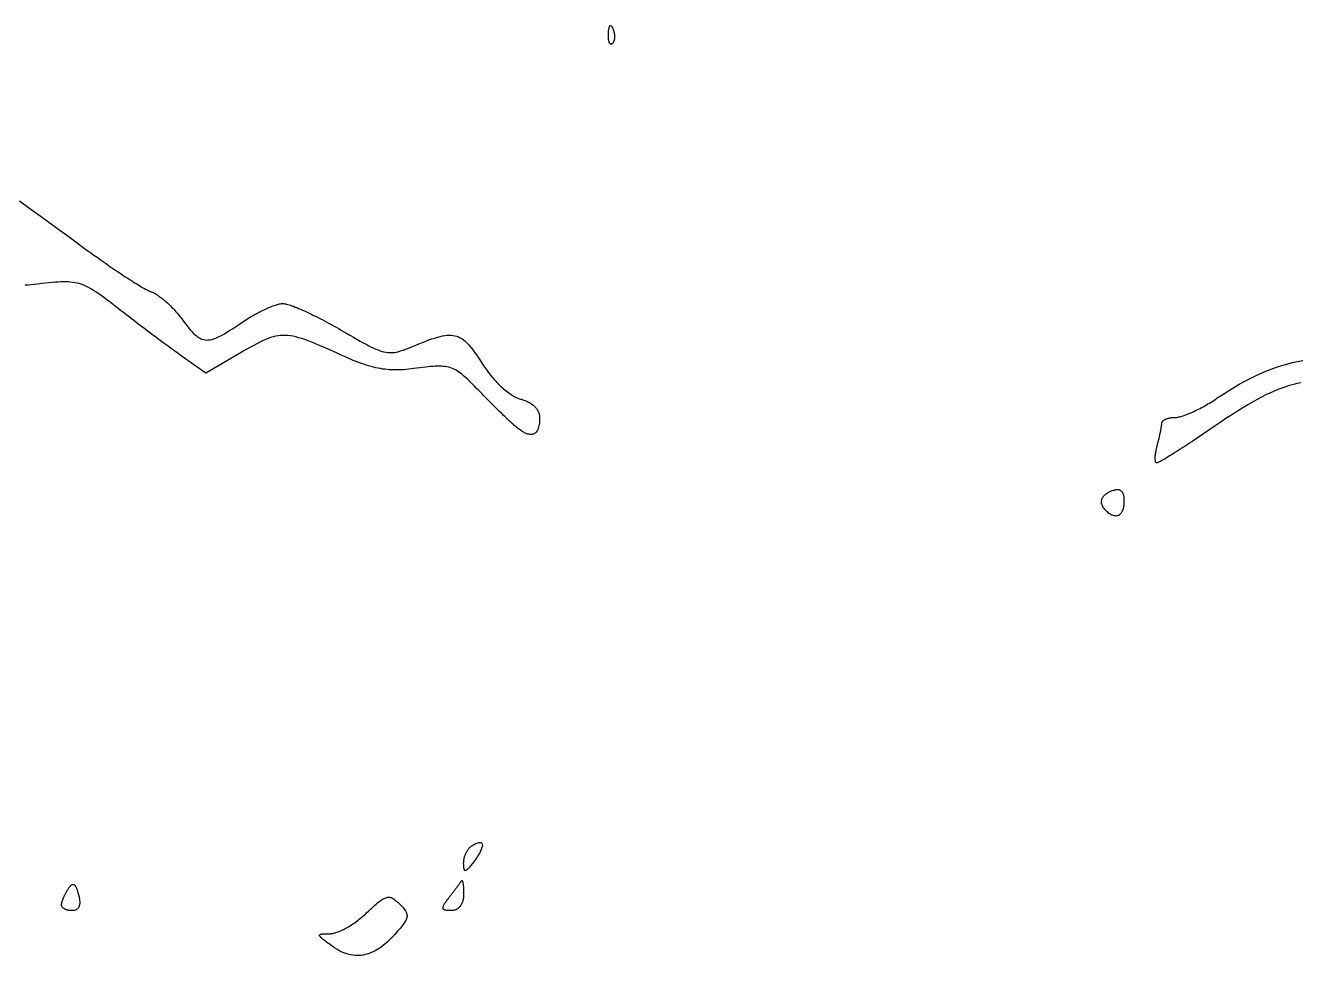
# Model space of a CAD drawing. Extents: x 61.4 to 117, y 125.4 to 225.4.
# Drawn here: x 81.49 to 93.79, y 137.56 to 146.54 of the extents above; entities that cross this region are included whole.
import ezdxf

# ---------------------------------------------------------------- set-up
doc = ezdxf.new("R2010")
doc.units = 0
doc.layers.add('LAYER_1', color=7, linetype='CONTINUOUS')

msp = doc.modelspace()

# ---------------------------------------------------------------- linework, layer by layer
at = {"layer": 'LAYER_1', "color": 7}
for points in [[(87.12, 146.46), (87.121, 146.468), (87.121, 146.475), (87.122, 146.483), (87.122, 146.489), (87.123, 146.496), (87.124, 146.502), (87.125, 146.507), (87.126, 146.512), (87.127, 146.517), (87.128, 146.521), (87.129, 146.525), (87.13, 146.528), (87.131, 146.531), (87.133, 146.533), (87.134, 146.535), (87.136, 146.537), (87.137, 146.538), (87.139, 146.538), (87.141, 146.538), (87.142, 146.538), (87.144, 146.537), (87.146, 146.536), (87.148, 146.534), (87.15, 146.532), (87.152, 146.53), (87.154, 146.526), (87.156, 146.523), (87.158, 146.519), (87.16, 146.514), (87.162, 146.51), (87.164, 146.504)], [(87.158, 146.364), (87.156, 146.362), (87.154, 146.36), (87.152, 146.358), (87.149, 146.358), (87.147, 146.357), (87.145, 146.357), (87.143, 146.357), (87.141, 146.358), (87.139, 146.359), (87.137, 146.36), (87.136, 146.362), (87.134, 146.364), (87.132, 146.366), (87.131, 146.369), (87.13, 146.372), (87.128, 146.375), (87.127, 146.379), (87.126, 146.383), (87.125, 146.387), (87.124, 146.392), (87.123, 146.397), (87.122, 146.402), (87.121, 146.407), (87.121, 146.413), (87.12, 146.419), (87.12, 146.425), (87.12, 146.432), (87.12, 146.438), (87.12, 146.445), (87.12, 146.452), (87.12, 146.46)], [(87.12, 146.46), (87.12, 146.46)], [(87.164, 146.504), (87.166, 146.499), (87.168, 146.494), (87.17, 146.488), (87.171, 146.483), (87.173, 146.478), (87.174, 146.473), (87.175, 146.467), (87.176, 146.462), (87.177, 146.457), (87.178, 146.451), (87.178, 146.446), (87.178, 146.441), (87.179, 146.436), (87.179, 146.431), (87.179, 146.426), (87.178, 146.421), (87.178, 146.416), (87.178, 146.411), (87.177, 146.407), (87.176, 146.402), (87.175, 146.398), (87.174, 146.394), (87.173, 146.389), (87.172, 146.386), (87.17, 146.382), (87.169, 146.378), (87.167, 146.375), (87.165, 146.372), (87.163, 146.369), (87.161, 146.366), (87.158, 146.364)], [(81.436, 144.845), (81.523, 144.782), (81.613, 144.717), (81.706, 144.65), (81.802, 144.579), (81.901, 144.506), (82.004, 144.43)], [(82.004, 144.43), (82.034, 144.408), (82.064, 144.386), (82.095, 144.364), (82.125, 144.342), (82.154, 144.321), (82.184, 144.3), (82.213, 144.279), (82.242, 144.259), (82.271, 144.239), (82.299, 144.219), (82.327, 144.2), (82.354, 144.182), (82.38, 144.164), (82.406, 144.146), (82.432, 144.129), (82.456, 144.113), (82.48, 144.098), (82.503, 144.083), (82.525, 144.069), (82.546, 144.055), (82.567, 144.043), (82.586, 144.031), (82.604, 144.02), (82.621, 144.01), (82.637, 144.001), (82.652, 143.993), (82.665, 143.986), (82.677, 143.98), (82.688, 143.975), (82.697, 143.971), (82.705, 143.968)], [(81.613, 144.042), (81.58, 144.038), (81.549, 144.035), (81.519, 144.032), (81.49, 144.03)], [(82.391, 143.804), (82.358, 143.829), (82.327, 143.854), (82.298, 143.876), (82.27, 143.897), (82.244, 143.917), (82.219, 143.935), (82.195, 143.952), (82.172, 143.967), (82.15, 143.981), (82.129, 143.994), (82.108, 144.005), (82.088, 144.016), (82.069, 144.025), (82.049, 144.033), (82.03, 144.04), (82.01, 144.046), (81.991, 144.051), (81.971, 144.055), (81.95, 144.058), (81.929, 144.06), (81.907, 144.062), (81.884, 144.063), (81.86, 144.063), (81.835, 144.062), (81.808, 144.061), (81.78, 144.059), (81.75, 144.056), (81.719, 144.053), (81.686, 144.05), (81.65, 144.046), (81.613, 144.042)], [(82.705, 143.968), (82.712, 143.965), (82.72, 143.962), (82.728, 143.959), (82.736, 143.954), (82.745, 143.95), (82.754, 143.944), (82.763, 143.939), (82.772, 143.933), (82.782, 143.926), (82.791, 143.919), (82.801, 143.912), (82.811, 143.904), (82.822, 143.896), (82.832, 143.887), (82.842, 143.878), (82.852, 143.869), (82.863, 143.86), (82.873, 143.85), (82.884, 143.84), (82.894, 143.83), (82.904, 143.819), (82.915, 143.808), (82.925, 143.798), (82.935, 143.787), (82.945, 143.775), (82.955, 143.764), (82.964, 143.753), (82.974, 143.741), (82.983, 143.73), (82.992, 143.718), (83.001, 143.706)], [(82.995, 143.35), (82.982, 143.36), (82.968, 143.37), (82.953, 143.38), (82.938, 143.391), (82.921, 143.403), (82.904, 143.415), (82.887, 143.428), (82.869, 143.441), (82.85, 143.455), (82.831, 143.469), (82.811, 143.484), (82.791, 143.499), (82.771, 143.514), (82.75, 143.529), (82.73, 143.545), (82.708, 143.561), (82.687, 143.577), (82.665, 143.593), (82.644, 143.609), (82.622, 143.626), (82.6, 143.642), (82.579, 143.659), (82.557, 143.675), (82.536, 143.692), (82.514, 143.708), (82.493, 143.725), (82.472, 143.741), (82.451, 143.757), (82.431, 143.773), (82.411, 143.788), (82.391, 143.804)], [(83.582, 143.671), (83.597, 143.68), (83.611, 143.69), (83.626, 143.699), (83.641, 143.708), (83.656, 143.718), (83.671, 143.727), (83.686, 143.735), (83.701, 143.744), (83.715, 143.752), (83.73, 143.76), (83.745, 143.768), (83.76, 143.776), (83.774, 143.783), (83.788, 143.79), (83.803, 143.797), (83.816, 143.803), (83.83, 143.809), (83.843, 143.815), (83.856, 143.82), (83.869, 143.825), (83.881, 143.83), (83.893, 143.834), (83.905, 143.838), (83.916, 143.842), (83.926, 143.845), (83.936, 143.848), (83.946, 143.85), (83.954, 143.851), (83.963, 143.853), (83.97, 143.853), (83.977, 143.854)], [(83.977, 143.854), (83.985, 143.853), (83.993, 143.852), (84.002, 143.851), (84.013, 143.848), (84.024, 143.845), (84.037, 143.841), (84.05, 143.837), (84.065, 143.832), (84.08, 143.827), (84.096, 143.82), (84.112, 143.814), (84.13, 143.807), (84.148, 143.799), (84.166, 143.791), (84.186, 143.782), (84.206, 143.773), (84.226, 143.764), (84.247, 143.754), (84.268, 143.743), (84.29, 143.733), (84.312, 143.722), (84.334, 143.71), (84.357, 143.699), (84.38, 143.687), (84.403, 143.674), (84.426, 143.662), (84.45, 143.649), (84.473, 143.636), (84.497, 143.622), (84.52, 143.609), (84.544, 143.595)], [(83.001, 143.706), (83.019, 143.682), (83.037, 143.658), (83.054, 143.637), (83.07, 143.617), (83.086, 143.598), (83.101, 143.581), (83.116, 143.566), (83.13, 143.553), (83.144, 143.541), (83.158, 143.53), (83.172, 143.522), (83.186, 143.514), (83.2, 143.509), (83.215, 143.505), (83.229, 143.502), (83.245, 143.501), (83.26, 143.502), (83.276, 143.504), (83.293, 143.508), (83.311, 143.513), (83.329, 143.52), (83.349, 143.528), (83.369, 143.538), (83.391, 143.549), (83.414, 143.562), (83.438, 143.576), (83.464, 143.592), (83.491, 143.61), (83.52, 143.628), (83.55, 143.649), (83.582, 143.671)], [(84.507, 143.371), (84.459, 143.393), (84.414, 143.413), (84.371, 143.432), (84.331, 143.45), (84.293, 143.466), (84.257, 143.48), (84.223, 143.494), (84.191, 143.505), (84.161, 143.516), (84.132, 143.524), (84.104, 143.532), (84.077, 143.538), (84.052, 143.542), (84.027, 143.545), (84.002, 143.546), (83.978, 143.546), (83.955, 143.545), (83.931, 143.542), (83.907, 143.538), (83.884, 143.532), (83.859, 143.525), (83.835, 143.516), (83.809, 143.506), (83.782, 143.494), (83.755, 143.481), (83.726, 143.466), (83.696, 143.45), (83.664, 143.433), (83.631, 143.414), (83.595, 143.393), (83.558, 143.371)], [(84.544, 143.595), (84.584, 143.572), (84.623, 143.549), (84.658, 143.529), (84.692, 143.509), (84.723, 143.492), (84.753, 143.475), (84.781, 143.46), (84.807, 143.447), (84.831, 143.434), (84.854, 143.424), (84.876, 143.414), (84.897, 143.406), (84.916, 143.398), (84.935, 143.392), (84.953, 143.388), (84.971, 143.384), (84.988, 143.382), (85.004, 143.38), (85.021, 143.38), (85.037, 143.381), (85.054, 143.382), (85.071, 143.385), (85.088, 143.389), (85.105, 143.393), (85.123, 143.399), (85.142, 143.405), (85.162, 143.412), (85.183, 143.42), (85.205, 143.429), (85.228, 143.438), (85.253, 143.449)], [(85.253, 143.449), (85.289, 143.464), (85.324, 143.478), (85.356, 143.49), (85.387, 143.502), (85.416, 143.512), (85.444, 143.521), (85.47, 143.529), (85.495, 143.536), (85.518, 143.541), (85.541, 143.545), (85.562, 143.547), (85.582, 143.549), (85.602, 143.548), (85.62, 143.546), (85.638, 143.543), (85.655, 143.538), (85.672, 143.532), (85.688, 143.524), (85.704, 143.515), (85.72, 143.504), (85.736, 143.491), (85.751, 143.477), (85.767, 143.461), (85.783, 143.443), (85.799, 143.424), (85.815, 143.402), (85.832, 143.379), (85.849, 143.355), (85.867, 143.328), (85.885, 143.299), (85.905, 143.269)], [(83.558, 143.371), (83.235, 143.182), (82.995, 143.35)], [(85.268, 143.229), (85.241, 143.225), (85.215, 143.222), (85.19, 143.219), (85.165, 143.217), (85.141, 143.215), (85.117, 143.214), (85.094, 143.213), (85.072, 143.213), (85.049, 143.213), (85.028, 143.213), (85.006, 143.215), (84.984, 143.216), (84.963, 143.219), (84.941, 143.221), (84.919, 143.225), (84.898, 143.229), (84.876, 143.234), (84.853, 143.239), (84.831, 143.245), (84.808, 143.252), (84.784, 143.259), (84.76, 143.267), (84.736, 143.275), (84.71, 143.285), (84.684, 143.295), (84.657, 143.305), (84.629, 143.317), (84.6, 143.329), (84.571, 143.342), (84.54, 143.356), (84.507, 143.371)], [(85.905, 143.269), (85.915, 143.253), (85.926, 143.237), (85.936, 143.222), (85.948, 143.206), (85.959, 143.191), (85.971, 143.176), (85.983, 143.161), (85.995, 143.147), (86.007, 143.132), (86.019, 143.118), (86.032, 143.105), (86.044, 143.091), (86.057, 143.079), (86.069, 143.066), (86.082, 143.054), (86.095, 143.042), (86.108, 143.031), (86.12, 143.02), (86.133, 143.01), (86.145, 143), (86.158, 142.991), (86.17, 142.982), (86.182, 142.974), (86.194, 142.966), (86.206, 142.959), (86.218, 142.953), (86.229, 142.947), (86.24, 142.942), (86.251, 142.938), (86.262, 142.934), (86.272, 142.931)], [(92.996, 142.942), (93.05, 142.977), (93.104, 143.011), (93.156, 143.044), (93.209, 143.074), (93.261, 143.103), (93.313, 143.13), (93.364, 143.155), (93.415, 143.178), (93.466, 143.2), (93.517, 143.22), (93.568, 143.238), (93.618, 143.255), (93.669, 143.27), (93.719, 143.283), (93.77, 143.294), (93.821, 143.304)], [(85.848, 143.034), (85.828, 143.055), (85.808, 143.075), (85.789, 143.094), (85.772, 143.111), (85.755, 143.127), (85.738, 143.142), (85.722, 143.156), (85.707, 143.169), (85.692, 143.181), (85.677, 143.192), (85.663, 143.201), (85.649, 143.21), (85.634, 143.218), (85.62, 143.224), (85.605, 143.23), (85.59, 143.235), (85.575, 143.24), (85.559, 143.243), (85.543, 143.246), (85.526, 143.247), (85.508, 143.249), (85.489, 143.249), (85.47, 143.249), (85.449, 143.248), (85.427, 143.247), (85.404, 143.245), (85.38, 143.243), (85.354, 143.24), (85.327, 143.236), (85.298, 143.233), (85.268, 143.229)], [(86.214, 142.675), (86.206, 142.681), (86.199, 142.688), (86.19, 142.696), (86.181, 142.704), (86.172, 142.713), (86.162, 142.722), (86.152, 142.731), (86.141, 142.742), (86.131, 142.752), (86.119, 142.763), (86.108, 142.774), (86.096, 142.786), (86.084, 142.797), (86.071, 142.809), (86.059, 142.822), (86.046, 142.834), (86.033, 142.847), (86.02, 142.86), (86.006, 142.873), (85.993, 142.887), (85.98, 142.9), (85.966, 142.913), (85.953, 142.927), (85.939, 142.94), (85.926, 142.954), (85.913, 142.967), (85.9, 142.981), (85.887, 142.994), (85.874, 143.008), (85.861, 143.021), (85.848, 143.034)], [(93.803, 143.088), (93.767, 143.081), (93.731, 143.072), (93.694, 143.063), (93.657, 143.051), (93.62, 143.038), (93.582, 143.024), (93.544, 143.008), (93.504, 142.99), (93.464, 142.971), (93.423, 142.949), (93.38, 142.926), (93.336, 142.902), (93.29, 142.875), (93.243, 142.847), (93.193, 142.816), (93.142, 142.783), (93.089, 142.749), (93.034, 142.712), (92.976, 142.673), (92.916, 142.632)], [(86.272, 142.931), (86.283, 142.929), (86.293, 142.925), (86.303, 142.922), (86.313, 142.919), (86.323, 142.915), (86.332, 142.911), (86.341, 142.906), (86.35, 142.902), (86.358, 142.897), (86.367, 142.892), (86.374, 142.887), (86.382, 142.882), (86.389, 142.876), (86.396, 142.87), (86.402, 142.865), (86.408, 142.859), (86.414, 142.852), (86.42, 142.846), (86.425, 142.839), (86.429, 142.833), (86.434, 142.826), (86.438, 142.819), (86.441, 142.812), (86.444, 142.805), (86.447, 142.797), (86.45, 142.79), (86.452, 142.782), (86.453, 142.775), (86.454, 142.767), (86.455, 142.759), (86.455, 142.751)], [(92.592, 142.754), (92.599, 142.755), (92.607, 142.755), (92.615, 142.757), (92.624, 142.759), (92.634, 142.761), (92.644, 142.763), (92.655, 142.767), (92.666, 142.77), (92.678, 142.774), (92.69, 142.779), (92.703, 142.783), (92.716, 142.789), (92.729, 142.794), (92.743, 142.8), (92.757, 142.806), (92.771, 142.813), (92.785, 142.82), (92.8, 142.827), (92.815, 142.834), (92.83, 142.842), (92.845, 142.85), (92.86, 142.858), (92.875, 142.867), (92.891, 142.875), (92.906, 142.884), (92.921, 142.893), (92.936, 142.903), (92.952, 142.912), (92.967, 142.922), (92.982, 142.932), (92.996, 142.942)], [(86.455, 142.751), (86.455, 142.734), (86.454, 142.717), (86.453, 142.702), (86.451, 142.687), (86.448, 142.673), (86.445, 142.661), (86.442, 142.649), (86.438, 142.639), (86.434, 142.629), (86.429, 142.621), (86.423, 142.613), (86.417, 142.607), (86.411, 142.601), (86.404, 142.597), (86.396, 142.593), (86.388, 142.591), (86.38, 142.589), (86.371, 142.589), (86.362, 142.589), (86.352, 142.591), (86.342, 142.593), (86.331, 142.597), (86.32, 142.601), (86.308, 142.607), (86.296, 142.614), (86.283, 142.621), (86.27, 142.63), (86.257, 142.64), (86.243, 142.65), (86.228, 142.662), (86.214, 142.675)], [(86.214, 142.675), (86.214, 142.675)], [(92.416, 142.48), (92.418, 142.489), (92.42, 142.497), (92.423, 142.506), (92.425, 142.515), (92.427, 142.524), (92.429, 142.533), (92.432, 142.542), (92.434, 142.55), (92.436, 142.559), (92.438, 142.568), (92.439, 142.576), (92.441, 142.584), (92.443, 142.593), (92.445, 142.601), (92.447, 142.608), (92.448, 142.616), (92.45, 142.624), (92.451, 142.631), (92.452, 142.638), (92.454, 142.645), (92.455, 142.651), (92.456, 142.658), (92.457, 142.664), (92.458, 142.669), (92.459, 142.675), (92.459, 142.68), (92.46, 142.685), (92.46, 142.689), (92.461, 142.693), (92.461, 142.696), (92.461, 142.7)], [(92.461, 142.7), (92.461, 142.702), (92.462, 142.705), (92.463, 142.708), (92.464, 142.711), (92.466, 142.714), (92.468, 142.716), (92.47, 142.719), (92.472, 142.722), (92.475, 142.724), (92.478, 142.726), (92.482, 142.729), (92.485, 142.731), (92.489, 142.733), (92.493, 142.735), (92.498, 142.737), (92.502, 142.739), (92.507, 142.741), (92.512, 142.743), (92.517, 142.744), (92.522, 142.746), (92.528, 142.747), (92.534, 142.749), (92.54, 142.75), (92.546, 142.751), (92.552, 142.752), (92.558, 142.753), (92.565, 142.753), (92.571, 142.754), (92.578, 142.754), (92.585, 142.754), (92.592, 142.754)], [(92.916, 142.632), (92.892, 142.615), (92.868, 142.599), (92.844, 142.583), (92.82, 142.566), (92.796, 142.551), (92.773, 142.535), (92.751, 142.52), (92.728, 142.505), (92.707, 142.491), (92.685, 142.477), (92.664, 142.463), (92.644, 142.45), (92.625, 142.438), (92.606, 142.425), (92.587, 142.414), (92.57, 142.403), (92.553, 142.392), (92.536, 142.382), (92.521, 142.373), (92.507, 142.364), (92.493, 142.356), (92.48, 142.348), (92.469, 142.342), (92.458, 142.335), (92.448, 142.33), (92.44, 142.326), (92.432, 142.322), (92.426, 142.319), (92.42, 142.317), (92.416, 142.315), (92.413, 142.315)], [(92.413, 142.315), (92.411, 142.315), (92.409, 142.316), (92.407, 142.317), (92.406, 142.318), (92.404, 142.32), (92.403, 142.323), (92.401, 142.326), (92.4, 142.329), (92.399, 142.332), (92.399, 142.336), (92.398, 142.34), (92.397, 142.345), (92.397, 142.35), (92.397, 142.355), (92.397, 142.36), (92.397, 142.366), (92.397, 142.372), (92.398, 142.379), (92.398, 142.385), (92.399, 142.392), (92.4, 142.399), (92.401, 142.406), (92.402, 142.414), (92.403, 142.422), (92.405, 142.429), (92.406, 142.437), (92.408, 142.446), (92.41, 142.454), (92.412, 142.462), (92.414, 142.471), (92.416, 142.48)], [(92.416, 142.48), (92.416, 142.48)], [(91.925, 141.851), (91.917, 141.859), (91.911, 141.866), (91.905, 141.874), (91.899, 141.881), (91.894, 141.889), (91.89, 141.896), (91.887, 141.903), (91.884, 141.911), (91.881, 141.918), (91.88, 141.925), (91.879, 141.932), (91.878, 141.939), (91.878, 141.946), (91.879, 141.953), (91.881, 141.959), (91.883, 141.966), (91.885, 141.972), (91.889, 141.979), (91.892, 141.985), (91.897, 141.991), (91.902, 141.997), (91.908, 142.003), (91.914, 142.008), (91.921, 142.014), (91.928, 142.019), (91.936, 142.025), (91.945, 142.03), (91.954, 142.035), (91.964, 142.039), (91.975, 142.044), (91.986, 142.048)], [(91.986, 142.048), (91.993, 142.051), (92, 142.053), (92.006, 142.055), (92.013, 142.056), (92.019, 142.058), (92.025, 142.058), (92.031, 142.058), (92.036, 142.058), (92.041, 142.058), (92.046, 142.057), (92.051, 142.056), (92.055, 142.054), (92.059, 142.052), (92.063, 142.049), (92.067, 142.047), (92.071, 142.043), (92.074, 142.04), (92.077, 142.036), (92.08, 142.031), (92.082, 142.026), (92.085, 142.021), (92.087, 142.015), (92.089, 142.009), (92.09, 142.003), (92.092, 141.996), (92.093, 141.989), (92.094, 141.981), (92.095, 141.973), (92.095, 141.965), (92.096, 141.956), (92.096, 141.946)], [(92.096, 141.946), (92.096, 141.933), (92.095, 141.92), (92.094, 141.907), (92.092, 141.896), (92.09, 141.885), (92.087, 141.874), (92.085, 141.865), (92.081, 141.856), (92.078, 141.847), (92.073, 141.84), (92.069, 141.833), (92.064, 141.826), (92.059, 141.821), (92.054, 141.816), (92.048, 141.812), (92.042, 141.808), (92.036, 141.806), (92.029, 141.804), (92.022, 141.803), (92.015, 141.802), (92.008, 141.803), (92, 141.804), (91.993, 141.806), (91.985, 141.809), (91.976, 141.812), (91.968, 141.817), (91.96, 141.822), (91.951, 141.828), (91.943, 141.835), (91.934, 141.842), (91.925, 141.851)], [(85.722, 138.45), (85.723, 138.456), (85.723, 138.463), (85.723, 138.469), (85.724, 138.476), (85.725, 138.482), (85.726, 138.489), (85.728, 138.495), (85.729, 138.502), (85.731, 138.508), (85.732, 138.515), (85.735, 138.521), (85.737, 138.527), (85.739, 138.534), (85.741, 138.54), (85.744, 138.546), (85.747, 138.552), (85.75, 138.557), (85.753, 138.563), (85.756, 138.568), (85.759, 138.574), (85.762, 138.579), (85.766, 138.584), (85.769, 138.589), (85.773, 138.593), (85.777, 138.597), (85.78, 138.601), (85.784, 138.605), (85.788, 138.609), (85.792, 138.612), (85.796, 138.615), (85.801, 138.618)], [(85.801, 138.618), (85.812, 138.625), (85.823, 138.631), (85.834, 138.636), (85.843, 138.641), (85.852, 138.644), (85.861, 138.647), (85.868, 138.649), (85.875, 138.65), (85.881, 138.65), (85.886, 138.649), (85.891, 138.648), (85.895, 138.646), (85.898, 138.643), (85.9, 138.639), (85.902, 138.634), (85.903, 138.629), (85.903, 138.623), (85.903, 138.617), (85.901, 138.609), (85.899, 138.601), (85.896, 138.593), (85.893, 138.583), (85.888, 138.573), (85.883, 138.563), (85.878, 138.552), (85.871, 138.54), (85.864, 138.528), (85.855, 138.515), (85.846, 138.501), (85.837, 138.487), (85.826, 138.473)], [(85.826, 138.473), (85.818, 138.461), (85.81, 138.451), (85.803, 138.441), (85.796, 138.432), (85.79, 138.424), (85.783, 138.416), (85.778, 138.41), (85.772, 138.403), (85.767, 138.398), (85.762, 138.393), (85.758, 138.389), (85.754, 138.386), (85.75, 138.383), (85.746, 138.381), (85.743, 138.38), (85.74, 138.379), (85.738, 138.379), (85.735, 138.38), (85.733, 138.381), (85.731, 138.383), (85.73, 138.386), (85.728, 138.389), (85.727, 138.394), (85.726, 138.398), (85.725, 138.404), (85.724, 138.41), (85.723, 138.417), (85.723, 138.424), (85.723, 138.432), (85.722, 138.441), (85.722, 138.45)], [(81.904, 138.2), (81.909, 138.207), (81.913, 138.213), (81.917, 138.219), (81.921, 138.225), (81.925, 138.229), (81.929, 138.233), (81.933, 138.237), (81.936, 138.24), (81.94, 138.242), (81.944, 138.244), (81.947, 138.246), (81.95, 138.246), (81.953, 138.246), (81.957, 138.246), (81.96, 138.245), (81.963, 138.243), (81.966, 138.241), (81.969, 138.238), (81.972, 138.235), (81.975, 138.231), (81.977, 138.226), (81.98, 138.221), (81.983, 138.215), (81.986, 138.208), (81.989, 138.201), (81.992, 138.193), (81.994, 138.185), (81.997, 138.176), (82, 138.166), (82.003, 138.156), (82.006, 138.145)], [(85.583, 138.121), (85.588, 138.128), (85.593, 138.134), (85.598, 138.141), (85.604, 138.148), (85.609, 138.155), (85.614, 138.161), (85.619, 138.168), (85.624, 138.175), (85.629, 138.181), (85.634, 138.187), (85.638, 138.194), (85.643, 138.2), (85.647, 138.206), (85.652, 138.212), (85.656, 138.217), (85.66, 138.223), (85.664, 138.228), (85.668, 138.234), (85.672, 138.239), (85.676, 138.243), (85.679, 138.248), (85.682, 138.252), (85.685, 138.257), (85.688, 138.26), (85.691, 138.264), (85.693, 138.267), (85.695, 138.27), (85.697, 138.273), (85.699, 138.276), (85.7, 138.278), (85.702, 138.28)], [(85.702, 138.28), (85.703, 138.281), (85.704, 138.282), (85.705, 138.282), (85.706, 138.282), (85.707, 138.282), (85.708, 138.281), (85.709, 138.28), (85.71, 138.278), (85.711, 138.276), (85.712, 138.274), (85.713, 138.271), (85.714, 138.268), (85.714, 138.265), (85.715, 138.261), (85.716, 138.257), (85.717, 138.252), (85.717, 138.247), (85.718, 138.242), (85.719, 138.237), (85.719, 138.231), (85.72, 138.225), (85.72, 138.219), (85.721, 138.212), (85.721, 138.205), (85.721, 138.198), (85.722, 138.191), (85.722, 138.184), (85.722, 138.176), (85.722, 138.168), (85.722, 138.16), (85.722, 138.151)], [(81.841, 138.047), (81.841, 138.051), (81.841, 138.054), (81.842, 138.057), (81.843, 138.061), (81.843, 138.065), (81.844, 138.069), (81.845, 138.073), (81.847, 138.078), (81.848, 138.082), (81.849, 138.087), (81.851, 138.092), (81.853, 138.097), (81.855, 138.102), (81.857, 138.107), (81.859, 138.112), (81.861, 138.118), (81.863, 138.123), (81.866, 138.129), (81.868, 138.134), (81.871, 138.14), (81.874, 138.145), (81.876, 138.151), (81.879, 138.156), (81.882, 138.162), (81.885, 138.168), (81.888, 138.173), (81.891, 138.179), (81.894, 138.184), (81.898, 138.19), (81.901, 138.195), (81.904, 138.2)], [(82.006, 138.145), (82.008, 138.136), (82.011, 138.126), (82.012, 138.117), (82.014, 138.109), (82.015, 138.1), (82.016, 138.092), (82.017, 138.084), (82.017, 138.077), (82.017, 138.07), (82.017, 138.063), (82.016, 138.056), (82.015, 138.05), (82.014, 138.044), (82.013, 138.039), (82.011, 138.033), (82.009, 138.029), (82.006, 138.024), (82.004, 138.02), (82.001, 138.016), (81.998, 138.012), (81.994, 138.009), (81.99, 138.006), (81.986, 138.003), (81.982, 138), (81.977, 137.998), (81.972, 137.997), (81.967, 137.995), (81.961, 137.994), (81.955, 137.993), (81.949, 137.993), (81.943, 137.993)], [(84.785, 137.971), (84.803, 137.987), (84.82, 138.003), (84.836, 138.018), (84.851, 138.032), (84.865, 138.044), (84.878, 138.056), (84.891, 138.067), (84.903, 138.076), (84.914, 138.085), (84.925, 138.093), (84.936, 138.099), (84.946, 138.105), (84.955, 138.11), (84.964, 138.114), (84.973, 138.117), (84.981, 138.119), (84.99, 138.121), (84.998, 138.121), (85.006, 138.121), (85.013, 138.12), (85.021, 138.118), (85.029, 138.115), (85.037, 138.111), (85.045, 138.106), (85.053, 138.101), (85.061, 138.095), (85.069, 138.088), (85.078, 138.081), (85.087, 138.073), (85.097, 138.064), (85.107, 138.054)], [(85.604, 137.993), (85.594, 137.993), (85.585, 137.993), (85.577, 137.993), (85.569, 137.994), (85.562, 137.994), (85.556, 137.995), (85.55, 137.996), (85.544, 137.998), (85.54, 137.999), (85.536, 138.001), (85.532, 138.003), (85.529, 138.005), (85.527, 138.008), (85.525, 138.011), (85.524, 138.014), (85.523, 138.017), (85.523, 138.021), (85.524, 138.026), (85.525, 138.03), (85.527, 138.035), (85.529, 138.041), (85.532, 138.047), (85.535, 138.053), (85.539, 138.06), (85.544, 138.067), (85.549, 138.075), (85.555, 138.083), (85.561, 138.091), (85.568, 138.101), (85.575, 138.11), (85.583, 138.121)], [(85.722, 138.151), (85.722, 138.142), (85.722, 138.133), (85.721, 138.124), (85.72, 138.115), (85.719, 138.107), (85.717, 138.099), (85.716, 138.091), (85.714, 138.083), (85.711, 138.076), (85.709, 138.069), (85.706, 138.062), (85.703, 138.056), (85.7, 138.05), (85.696, 138.044), (85.692, 138.038), (85.688, 138.033), (85.684, 138.028), (85.68, 138.023), (85.675, 138.019), (85.67, 138.015), (85.665, 138.011), (85.66, 138.007), (85.654, 138.004), (85.649, 138.002), (85.643, 137.999), (85.637, 137.997), (85.63, 137.996), (85.624, 137.994), (85.617, 137.993), (85.611, 137.993), (85.604, 137.993)], [(81.943, 137.993), (81.937, 137.993), (81.932, 137.993), (81.927, 137.993), (81.922, 137.994), (81.916, 137.994), (81.911, 137.995), (81.907, 137.996), (81.902, 137.997), (81.897, 137.998), (81.893, 138), (81.888, 138.001), (81.884, 138.003), (81.88, 138.004), (81.876, 138.006), (81.872, 138.008), (81.869, 138.01), (81.865, 138.012), (81.862, 138.014), (81.859, 138.016), (81.856, 138.018), (81.854, 138.021), (81.851, 138.023), (81.849, 138.026), (81.847, 138.028), (81.846, 138.031), (81.844, 138.033), (81.843, 138.036), (81.842, 138.039), (81.841, 138.042), (81.841, 138.045), (81.841, 138.047)], [(84.436, 137.77), (84.444, 137.771), (84.453, 137.772), (84.461, 137.773), (84.47, 137.775), (84.48, 137.778), (84.49, 137.781), (84.5, 137.784), (84.511, 137.788), (84.522, 137.792), (84.533, 137.797), (84.544, 137.802), (84.556, 137.808), (84.568, 137.814), (84.58, 137.82), (84.592, 137.827), (84.604, 137.834), (84.616, 137.841), (84.629, 137.849), (84.641, 137.857), (84.654, 137.865), (84.666, 137.873), (84.679, 137.882), (84.691, 137.891), (84.703, 137.901), (84.715, 137.91), (84.728, 137.92), (84.74, 137.93), (84.751, 137.94), (84.763, 137.95), (84.774, 137.96), (84.785, 137.971)], [(85.107, 138.054), (85.116, 138.044), (85.125, 138.035), (85.134, 138.026), (85.141, 138.017), (85.148, 138.008), (85.154, 138), (85.16, 137.992), (85.164, 137.985), (85.168, 137.977), (85.171, 137.969), (85.174, 137.962), (85.175, 137.954), (85.176, 137.946), (85.176, 137.939), (85.175, 137.931), (85.173, 137.923), (85.171, 137.914), (85.167, 137.906), (85.163, 137.897), (85.158, 137.887), (85.152, 137.877), (85.145, 137.867), (85.137, 137.856), (85.129, 137.845), (85.119, 137.833), (85.109, 137.82), (85.097, 137.807), (85.085, 137.793), (85.072, 137.778), (85.057, 137.763), (85.042, 137.746)], [(84.436, 137.661), (84.423, 137.671), (84.411, 137.68), (84.399, 137.689), (84.389, 137.697), (84.379, 137.704), (84.37, 137.711), (84.362, 137.718), (84.355, 137.724), (84.349, 137.729), (84.344, 137.734), (84.34, 137.739), (84.336, 137.743), (84.333, 137.747), (84.332, 137.75), (84.331, 137.753), (84.331, 137.756), (84.332, 137.758), (84.333, 137.76), (84.336, 137.762), (84.34, 137.764), (84.344, 137.765), (84.349, 137.766), (84.355, 137.767), (84.362, 137.768), (84.37, 137.768), (84.379, 137.769), (84.389, 137.769), (84.399, 137.77), (84.411, 137.77), (84.423, 137.77), (84.436, 137.77)], [(85.042, 137.746), (85.023, 137.726), (85.003, 137.706), (84.984, 137.688), (84.965, 137.672), (84.945, 137.656), (84.926, 137.641), (84.907, 137.628), (84.887, 137.616), (84.868, 137.605), (84.849, 137.595), (84.829, 137.587), (84.81, 137.579), (84.791, 137.573), (84.772, 137.568), (84.752, 137.564), (84.733, 137.561), (84.713, 137.56), (84.694, 137.559), (84.674, 137.56), (84.655, 137.562), (84.635, 137.565), (84.616, 137.569), (84.596, 137.575), (84.576, 137.581), (84.557, 137.589), (84.537, 137.598), (84.517, 137.608), (84.497, 137.62), (84.477, 137.632), (84.456, 137.646), (84.436, 137.661)]]:
    msp.add_lwpolyline(points, dxfattribs=at)
for points in [[(91.925, 141.851)], [(85.722, 138.45)], [(85.583, 138.121)], [(81.841, 138.047)], [(84.436, 137.661)]]:
    msp.add_lwpolyline(points, close=True, dxfattribs=at)

doc.saveas('drawing.dxf')
